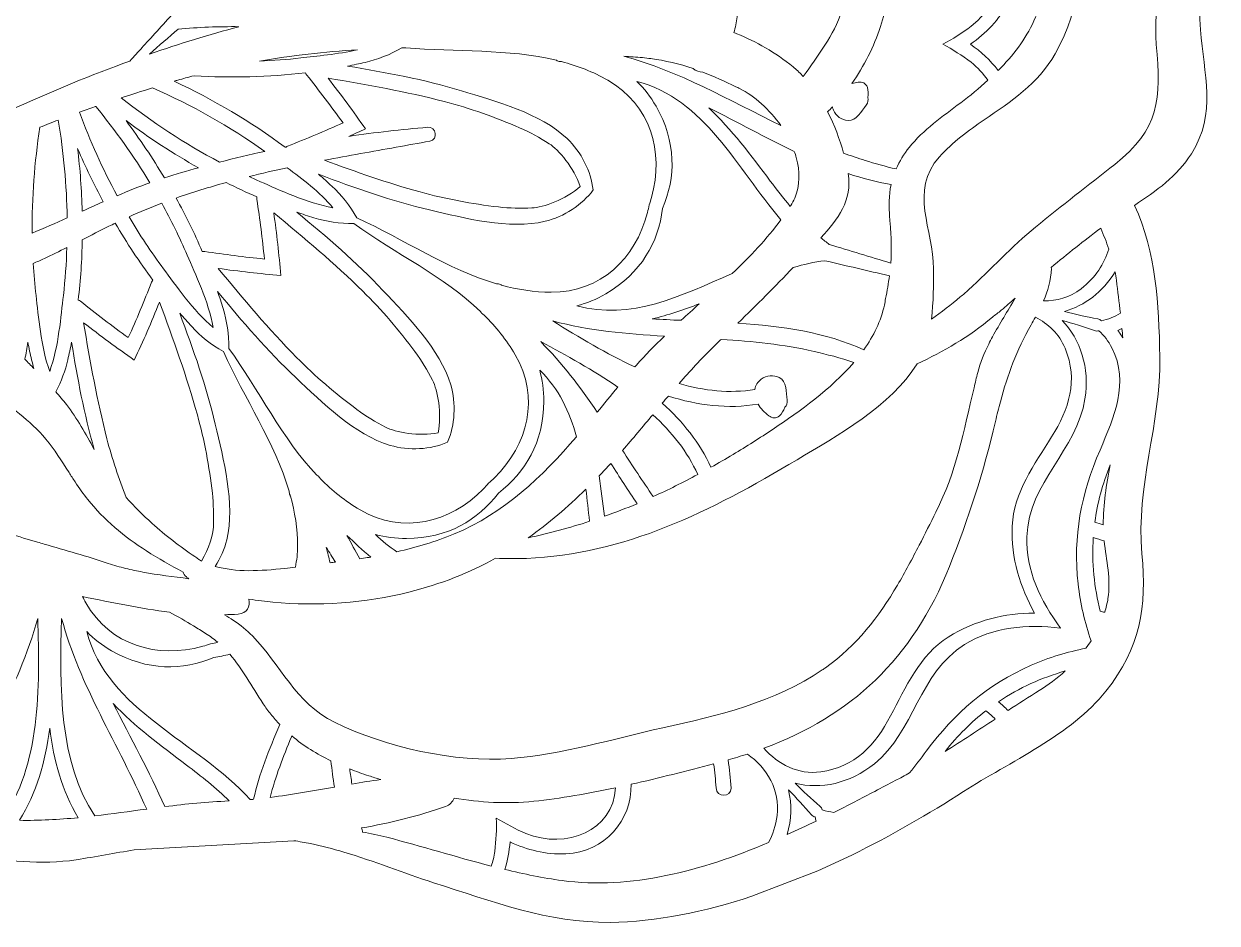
# Model space of a CAD drawing. Extents: x 28 to 2067, y -2033 to -35.
# Drawn here: x 583.6 to 775.4, y -1159.8 to -1015.2 of the extents above; entities that cross this region are included whole.
import ezdxf

# ---------------------------------------------------------------- set-up
doc = ezdxf.new("R2010")
doc.units = 0
doc.header["$MEASUREMENT"] = 0
doc.layers.add('Layer 1', color=7, linetype='Continuous', lineweight=0)

msp = doc.modelspace()

# ---------------------------------------------------------------- linework, layer by layer
at = {"layer": 'Layer 1'}
for points, knots in [([(773.27, -989.82), (772.02, -984.42), (770.37, -977.1), (766.96, -972.66), (763.22, -967.8), (755.69, -966.12), (749.95, -965.05), (742.86, -963.73), (736.22, -964.5), (729.4, -965.09), (727.24, -965.29), (725.06, -965.46), (722.83, -965.54), (722.08, -965.43), (721.33, -965.34), (720.55, -965.25), (720.24, -965.21), (719.93, -965.23), (719.66, -965.3), (718.44, -958.86), (716.22, -952.68), (712.07, -947.19), (703.03, -935.32), (686.31, -929.1), (672.07, -926.44), (659.45, -924.09), (648.18, -924.09), (636.47, -925.83), (632.89, -926.36), (629.28, -927.04), (625.57, -927.86), (623.77, -927.81), (621.92, -927.86), (620.13, -928.09), (622.03, -923.57), (616.25, -922.9), (611.88, -921.7), (601.77, -918.94), (589.94, -920.81), (580.11, -924.07), (569.45, -927.6), (564.88, -936.71), (560.36, -946.32), (560.12, -946.82), (559.9, -947.34), (559.67, -947.84), (559.55, -947.8), (559.42, -947.75), (559.28, -947.74), (551.82, -945.27), (542.28, -946.69), (534.96, -947.63), (529.61, -948.32), (524.29, -949.51), (518.94, -950.09), (513.4, -950.67), (507.65, -949.76), (502.19, -950.67), (496.46, -951.63), (493.81, -954.58), (493.91, -960.2), (493.94, -961.67), (494.06, -963.13), (494.23, -964.6), (494.78, -968.99), (495.8, -973.39), (496.16, -977.77), (496.69, -984.04), (496.62, -990.37), (496.18, -996.64), (495.55, -1005.19), (493.55, -1013.85), (494.96, -1022.44), (496.21, -1030.02), (500.48, -1038.03), (504.57, -1044.51), (504.89, -1045.02), (505.24, -1045.5), (505.58, -1045.97), (501.54, -1045.87), (497.39, -1046.4), (494.68, -1046.81), (485.92, -1048.17), (476.74, -1052.51), (470.59, -1059.03), (466.49, -1063.36), (464.29, -1069.82), (467.62, -1075.29), (471.64, -1081.83), (480.22, -1081.71), (485.64, -1086.29), (489.45, -1089.49), (490.88, -1094.81), (493.51, -1098.89), (495.53, -1102.03), (498.2, -1104.76), (501.03, -1107.2), (504.89, -1110.59), (510.09, -1112.08), (513.83, -1115.5), (517.9, -1119.24), (517.84, -1125.07), (520.67, -1129.59), (526.09, -1138.26), (538.08, -1134.71), (545.61, -1140.24), (549.47, -1143.06), (552.38, -1146.46), (557.03, -1148), (562.86, -1149.98), (568.9, -1149.3), (574.95, -1149.42), (580.71, -1149.53), (586.24, -1150.44), (591.99, -1149.57), (595.15, -1149.07), (598.22, -1148.49), (601.3, -1147.97), (601.3, -1147.97), (626.94, -1146.5), (626.94, -1146.5), (627.86, -1146.63), (628.75, -1146.79), (629.64, -1146.96), (631.44, -1147.33), (633.25, -1147.8), (635.03, -1148.34), (639.88, -1149.8), (644.65, -1151.72), (649.44, -1153.26), (658.76, -1156.23), (667.94, -1159.75), (677.81, -1159.63), (685.32, -1159.53), (693.04, -1157.93), (700.62, -1155.43), (700.62, -1155.43), (711.21, -1151.37), (711.21, -1151.37), (711.21, -1151.37), (716.68, -1148.81), (716.68, -1148.81), (723.06, -1145.68), (729.13, -1142.16), (734.62, -1138.62), (742.01, -1133.88), (752.04, -1129.43), (757.55, -1122.47), (763.06, -1115.48), (764.15, -1108.92), (763.34, -1100.37), (762.33, -1089.51), (766.4, -1079.57), (766.21, -1068.73), (766.07, -1060.07), (765.59, -1052.03), (762.15, -1044.37), (765.61, -1042.07), (769, -1039.69), (771.29, -1036.08), (775.43, -1029.56), (773.27, -1023.27), (772.75, -1016.14), (772.08, -1007.03), (775.42, -999.08), (773.27, -989.82)], [0, 0, 0, 0, 1, 1, 1, 2, 2, 2, 3, 3, 3, 4, 4, 4, 5, 5, 5, 6, 6, 6, 7, 7, 7, 8, 8, 8, 9, 9, 9, 10, 10, 10, 11, 11, 11, 12, 12, 12, 13, 13, 13, 14, 14, 14, 15, 15, 15, 16, 16, 16, 17, 17, 17, 18, 18, 18, 19, 19, 19, 20, 20, 20, 21, 21, 21, 22, 22, 22, 23, 23, 23, 24, 24, 24, 25, 25, 25, 26, 26, 26, 27, 27, 27, 28, 28, 28, 29, 29, 29, 30, 30, 30, 31, 31, 31, 32, 32, 32, 33, 33, 33, 34, 34, 34, 35, 35, 35, 36, 36, 36, 37, 37, 37, 38, 38, 38, 39, 39, 39, 40, 40, 40, 41, 41, 41, 42, 42, 42, 43, 43, 43, 44, 44, 44, 45, 45, 45, 46, 46, 46, 47, 47, 47, 48, 48, 48, 49, 49, 49, 50, 50, 50, 51, 51, 51, 52, 52, 52, 53, 53, 53, 54, 54, 54, 55, 55, 55, 55]), ([(566.52, -948.87), (569.33, -943.25), (571.84, -936.71), (577.16, -932.97), (582.03, -929.55), (588.83, -928.45), (594.53, -927.24), (600.73, -925.93), (607.33, -925.02), (613.66, -925.9), (616.34, -926.27), (617.3, -926.9), (617.2, -927.67), (617.15, -928.05), (616.86, -928.46), (616.41, -928.91), (614.25, -929.61), (612.35, -930.71), (611.01, -932.35), (610.91, -932.49), (610.87, -932.63), (610.88, -932.78), (610.34, -933.14), (609.79, -933.48), (609.22, -933.83), (600.78, -938.92), (590.72, -942.44), (583.57, -949.08), (583.42, -949.2), (583.3, -949.35), (583.17, -949.48), (577.56, -954.93), (574.26, -963.24), (573.59, -971.73), (573.17, -977.1), (573.78, -982.52), (575.56, -987.31), (575.86, -988.15), (576.21, -988.97), (576.58, -989.77), (574.61, -991.93), (573.14, -994.75), (571.96, -997.75), (571.67, -998.5), (571.39, -999.25), (571.13, -1000.01), (569.94, -1003.53), (569.06, -1007.15), (568.21, -1010.19), (566.95, -1014.68), (566.46, -1019.37), (565.3, -1023.88), (564.89, -1025.48), (564.4, -1027), (563.88, -1028.52), (563.88, -1028.51), (563.88, -1028.49), (563.87, -1028.49), (563.87, -1028.49), (563.87, -1028.56), (563.87, -1028.56), (563.15, -1030.7), (562.41, -1032.82), (561.8, -1035.02), (561.8, -1035.02), (562.87, -1035.44), (562.87, -1035.44), (562.87, -1035.44), (565.53, -1036.5), (565.53, -1036.5), (567.72, -1031.46), (570.27, -1021.07), (572.81, -1011.99), (573.76, -1008.58), (574.71, -1005.36), (575.64, -1002.68), (576.94, -998.94), (578.2, -996.23), (579.37, -995.56), (579.65, -995.4), (579.91, -995.35), (580.19, -995.44), (582.17, -996.08), (586.04, -1000.87), (587.81, -1002.31), (590.36, -1004.41), (592.68, -1006.16), (595.6, -1007.66), (600.94, -1010.41), (604.84, -1011.75), (610.3, -1010.55), (609.76, -1011.1), (609.25, -1011.69), (608.73, -1012.26), (606.9, -1014.24), (605.08, -1016.23), (603.27, -1018.22), (603.03, -1018.48), (602.8, -1018.73), (602.58, -1018.98), (601.93, -1019.71), (601.28, -1020.43), (600.61, -1021.17), (594.39, -1023.42), (588.26, -1025.94), (582.43, -1028.61), (580.66, -1029.42), (578.91, -1030.25), (577.19, -1031.08), (573.14, -1033.06), (569.09, -1035.2), (565.1, -1037.42), (565.24, -1037.14), (565.38, -1036.84), (565.53, -1036.5), (565.53, -1036.5), (562.87, -1035.45), (562.87, -1035.45), (562.87, -1035.45), (561.8, -1035.03), (561.8, -1035.03), (561.8, -1035.03), (561.8, -1035.02), (561.8, -1035.02), (560.21, -1031.65), (559.78, -1027.46), (558.83, -1024.07), (557.48, -1019.07), (555.95, -1014.23), (554.89, -1009.15), (552.63, -998.44), (552.4, -989.05), (554.93, -978.34), (557.44, -967.72), (561.69, -958.56), (566.52, -948.87)], [0, 0, 0, 0, 1, 1, 1, 2, 2, 2, 3, 3, 3, 4, 4, 4, 5, 5, 5, 6, 6, 6, 7, 7, 7, 8, 8, 8, 9, 9, 9, 10, 10, 10, 11, 11, 11, 12, 12, 12, 13, 13, 13, 14, 14, 14, 15, 15, 15, 16, 16, 16, 17, 17, 17, 18, 18, 18, 19, 19, 19, 20, 20, 20, 21, 21, 21, 22, 22, 22, 23, 23, 23, 24, 24, 24, 25, 25, 25, 26, 26, 26, 27, 27, 27, 28, 28, 28, 29, 29, 29, 30, 30, 30, 31, 31, 31, 32, 32, 32, 33, 33, 33, 34, 34, 34, 35, 35, 35, 36, 36, 36, 37, 37, 37, 38, 38, 38, 39, 39, 39, 40, 40, 40, 41, 41, 41, 42, 42, 42, 43, 43, 43, 44, 44, 44, 45, 45, 45, 45]), ([(636.72, -927.55), (641.74, -926.82), (647.04, -926.83), (650.57, -926.95), (656.83, -927.16), (662.97, -928.24), (669.09, -929.46), (682.93, -932.22), (701.6, -937.62), (708.94, -950.67), (715.8, -962.84), (714.78, -977.31), (715.23, -990.78), (715.45, -997.94), (717.41, -1006.23), (715.09, -1013.08), (713.74, -1017.13), (711.22, -1020.34), (708.88, -1023.66), (708.43, -1023.18), (707.95, -1022.7), (707.44, -1022.28), (707.38, -1022.22), (707.31, -1022.18), (707.24, -1022.13), (704.36, -1019.75), (701.32, -1018.05), (698.18, -1016.8), (698.04, -1016.74), (697.88, -1016.66), (697.72, -1016.6), (697.85, -1016.2), (697.94, -1015.79), (698.04, -1015.38), (700.03, -1006.83), (694.4, -996.62), (692.06, -988.81), (690.78, -984.51), (689.52, -980.09), (688.46, -975.74), (688.33, -975.2), (688.21, -974.65), (688.13, -974.09), (687.56, -970.28), (688.02, -966.43), (687.28, -962.63), (686.92, -960.8), (686.24, -959.15), (685.32, -957.73), (683.77, -955.36), (681.49, -953.64), (678.66, -952.67), (674.26, -946.76), (666.93, -941.68), (661.25, -939.08), (654.86, -936.11), (647.49, -933.36), (640.7, -931.36), (638.1, -930.59), (635.38, -929.94), (632.67, -929.54), (632.57, -929.13), (632.31, -928.74), (631.86, -928.58), (633.4, -928.13), (635.03, -927.8), (636.72, -927.55)], [0, 0, 0, 0, 1, 1, 1, 2, 2, 2, 3, 3, 3, 4, 4, 4, 5, 5, 5, 6, 6, 6, 7, 7, 7, 8, 8, 8, 9, 9, 9, 10, 10, 10, 11, 11, 11, 12, 12, 12, 13, 13, 13, 14, 14, 14, 15, 15, 15, 16, 16, 16, 17, 17, 17, 18, 18, 18, 19, 19, 19, 20, 20, 20, 21, 21, 21, 22, 22, 22, 22]), ([(767.73, -998.78), (767.51, -1005.56), (765.03, -1011.66), (765.65, -1018.53), (766.45, -1027.32), (766.15, -1032.13), (758.96, -1037.79), (754.71, -1041.15), (750.42, -1044.43), (746.22, -1047.86), (742.39, -1050.98), (739.09, -1054.69), (735.43, -1057.97), (734.99, -1058.37), (734.58, -1058.71), (734.13, -1059.1), (732.64, -1060.37), (731.08, -1061.5), (729.49, -1062.66), (729.84, -1059.94), (729.81, -1057.07), (729.81, -1054.57), (729.81, -1048.33), (725.87, -1042.04), (730.77, -1036.57), (732.88, -1034.22), (735.42, -1032.39), (737.98, -1030.62), (742.26, -1027.67), (746.63, -1024.88), (749.37, -1020.02), (753.79, -1012.1), (753.67, -1005.59), (752.18, -997.1), (751.69, -994.31), (750.96, -991.85), (750.02, -989.58), (748.32, -985.48), (745.97, -981.93), (743.19, -977.99), (742.67, -977.26), (742.14, -976.51), (741.6, -975.74), (741.57, -975.71), (741.56, -975.69), (741.53, -975.66), (738.18, -970.95), (734.25, -968.45), (729.57, -966.99), (743.1, -966.8), (759.78, -966.46), (764.75, -979.31), (766.92, -984.87), (767.93, -992.88), (767.73, -998.78)], [0, 0, 0, 0, 1, 1, 1, 2, 2, 2, 3, 3, 3, 4, 4, 4, 5, 5, 5, 6, 6, 6, 7, 7, 7, 8, 8, 8, 9, 9, 9, 10, 10, 10, 11, 11, 11, 12, 12, 12, 13, 13, 13, 14, 14, 14, 15, 15, 15, 16, 16, 16, 17, 17, 17, 18, 18, 18, 18]), ([(735.76, -1018.47), (735.76, -1018.47), (735.76, -1018.47), (735.76, -1018.47), (738.22, -1016.73), (740.37, -1014.6), (741.9, -1011.66), (745.46, -1004.85), (741.29, -996.88), (733.77, -995.75), (729.66, -995.12), (725.7, -995.34), (721.83, -996.12), (721.72, -994.9), (721.62, -993.66), (721.56, -992.41), (721.43, -989.58), (721.35, -986.7), (721.26, -983.8), (723.95, -982.99), (726.64, -982.17), (729.33, -981.36), (732.4, -981.43), (735.41, -981.95), (738.35, -982.84), (738.52, -983.07), (738.69, -983.3), (738.87, -983.53), (738.98, -983.65), (739.06, -983.78), (739.15, -983.91), (741.5, -987.03), (743.36, -990.15), (744.76, -993.48), (746.18, -996.9), (747.11, -1000.53), (747.6, -1004.58), (748.04, -1008.31), (747.38, -1011.67), (745.98, -1014.72), (744.64, -1017.67), (742.61, -1020.31), (740.23, -1022.69), (738.95, -1021.02), (737.43, -1019.65), (735.76, -1018.47)], [0, 0, 0, 0, 1, 1, 1, 2, 2, 2, 3, 3, 3, 4, 4, 4, 5, 5, 5, 6, 6, 6, 7, 7, 7, 8, 8, 8, 9, 9, 9, 10, 10, 10, 11, 11, 11, 12, 12, 12, 13, 13, 13, 14, 14, 14, 15, 15, 15, 15]), ([(721.3, -1015.63), (722.24, -1012.79), (722.59, -1009.99), (722.61, -1007.17), (722.64, -1004.41), (722.38, -1001.65), (722.1, -998.85), (726.21, -997.75), (730.72, -997), (734.64, -998.45), (742.74, -1001.45), (741.97, -1010.84), (735.86, -1015.57), (734.43, -1016.68), (732.91, -1017.62), (731.34, -1018.47), (732.91, -1019.33), (734.43, -1020.27), (735.86, -1021.37), (736.94, -1022.21), (737.84, -1023.19), (738.57, -1024.26), (737.17, -1025.54), (735.69, -1026.76), (734.2, -1027.88), (731.29, -1030.07), (728.18, -1032.24), (725.92, -1035.06), (725.07, -1036.11), (724.36, -1037.26), (723.8, -1038.52), (722.08, -1038.13), (720.4, -1037.63), (718.84, -1037.15), (717.66, -1036.8), (716.51, -1036.39), (715.36, -1035.97), (714.75, -1033.76), (713.9, -1031.49), (712.8, -1029.34), (713.06, -1029.09), (713.31, -1028.82), (713.56, -1028.56), (713.6, -1028.72), (713.65, -1028.89), (713.72, -1029.05), (714.14, -1030.02), (715.04, -1030.65), (716.08, -1030.74), (717.41, -1030.86), (718.3, -1029.15), (718.99, -1028.27), (719.31, -1027.87), (719.38, -1027.42), (719.25, -1027.03), (719.35, -1026.47), (719.34, -1025.91), (719.19, -1025.41), (718.97, -1024.74), (718.37, -1024.45), (717.7, -1024.57), (717.37, -1024.63), (717.03, -1024.7), (716.7, -1024.78), (718.68, -1021.99), (720.22, -1018.89), (721.3, -1015.63)], [0, 0, 0, 0, 1, 1, 1, 2, 2, 2, 3, 3, 3, 4, 4, 4, 5, 5, 5, 6, 6, 6, 7, 7, 7, 8, 8, 8, 9, 9, 9, 10, 10, 10, 11, 11, 11, 12, 12, 12, 13, 13, 13, 14, 14, 14, 15, 15, 15, 16, 16, 16, 17, 17, 17, 18, 18, 18, 19, 19, 19, 20, 20, 20, 21, 21, 21, 22, 22, 22, 22]), ([(561.06, -1038.55), (561.13, -1038.91), (561.33, -1039.2), (561.61, -1039.39), (561.24, -1039.6), (560.88, -1039.81), (560.51, -1040.04), (559.56, -1040.58), (558.62, -1041.13), (557.7, -1041.67), (557.66, -1041.68), (557.64, -1041.71), (557.61, -1041.72), (554.81, -1043.42), (549.91, -1045.71), (549.39, -1049.36), (548.71, -1054.28), (555.18, -1057.89), (558.39, -1060.52), (558.45, -1060.56), (558.5, -1060.6), (558.54, -1060.64), (561.5, -1063.12), (563.89, -1063.79), (567.47, -1065.06), (568.72, -1065.5), (569.77, -1066.07), (570.71, -1066.72), (573.68, -1068.74), (575.5, -1071.6), (578.37, -1074.22), (581.3, -1076.9), (584.55, -1078.8), (587.1, -1081.95), (588.48, -1083.65), (589.64, -1085.48), (590.82, -1087.32), (591.14, -1087.82), (591.47, -1088.32), (591.8, -1088.83), (592.44, -1089.8), (593.11, -1090.76), (593.84, -1091.66), (596.41, -1094.93), (599.71, -1097.62), (603.28, -1099.92), (605.18, -1101.16), (607.16, -1102.27), (609.15, -1103.31), (609.25, -1103.59), (609.39, -1103.85), (609.68, -1104.09), (609.79, -1104.21), (609.95, -1104.29), (610.08, -1104.39), (607.61, -1104.07), (605.14, -1103.77), (602.68, -1103.32), (601.75, -1103.15), (600.84, -1102.95), (599.92, -1102.72), (598.99, -1102.5), (598.06, -1102.25), (597.13, -1101.93), (593.7, -1100.77), (590.26, -1099.82), (586.84, -1098.83), (586.48, -1098.73), (586.12, -1098.62), (585.76, -1098.51), (582.76, -1097.64), (579.76, -1096.71), (576.77, -1095.58), (569.54, -1092.85), (561.65, -1091.43), (556.63, -1084.98), (552.66, -1079.86), (550.85, -1073.58), (546.32, -1068.8), (541.74, -1063.95), (536.54, -1060.37), (533.07, -1054.48), (528.86, -1047.28), (527.75, -1039.01), (526.54, -1030.88), (525.98, -1027.16), (525.24, -1023.44), (524.72, -1019.73), (524.09, -1015.32), (525.82, -1013.4), (529.06, -1012.95), (530.06, -1012.82), (531.19, -1012.8), (532.44, -1012.91), (534.43, -1013.1), (545.97, -1013.38), (550.69, -1014.6), (551.27, -1014.76), (551.74, -1014.93), (552.1, -1015.1), (553.25, -1019.99), (554.56, -1024.96), (556.26, -1029.58), (556.91, -1031.4), (557.62, -1033.39), (558.7, -1035.11), (559.34, -1036.14), (560.12, -1037.05), (561.09, -1037.78), (561.09, -1037.82), (561.08, -1037.87), (561.06, -1037.94), (561.01, -1038.16), (561.02, -1038.36), (561.06, -1038.55)], [0, 0, 0, 0, 1, 1, 1, 2, 2, 2, 3, 3, 3, 4, 4, 4, 5, 5, 5, 6, 6, 6, 7, 7, 7, 8, 8, 8, 9, 9, 9, 10, 10, 10, 11, 11, 11, 12, 12, 12, 13, 13, 13, 14, 14, 14, 15, 15, 15, 16, 16, 16, 17, 17, 17, 18, 18, 18, 19, 19, 19, 20, 20, 20, 21, 21, 21, 22, 22, 22, 23, 23, 23, 24, 24, 24, 25, 25, 25, 26, 26, 26, 27, 27, 27, 28, 28, 28, 29, 29, 29, 30, 30, 30, 31, 31, 31, 32, 32, 32, 33, 33, 33, 34, 34, 34, 35, 35, 35, 36, 36, 36, 37, 37, 37, 38, 38, 38, 38]), ([(618.14, -1015.65), (613.39, -1016.91), (608.57, -1018.4), (603.76, -1020.06), (605.28, -1018.7), (606.83, -1017.37), (608.37, -1016.03), (611.62, -1015.75), (614.88, -1015.62), (618.14, -1015.65)], [0, 0, 0, 0, 1, 1, 1, 2, 2, 2, 3, 3, 3, 3]), ([(637.22, -1019.36), (633.96, -1020.1), (630.56, -1020.37), (628.11, -1020.67), (625.89, -1020.93), (623.65, -1021.09), (621.42, -1021.19), (626.64, -1020.27), (631.91, -1019.69), (637.22, -1019.36)], [0, 0, 0, 0, 1, 1, 1, 2, 2, 2, 3, 3, 3, 3]), ([(684.48, -1043.11), (684.37, -1043.52), (684.24, -1043.91), (684.1, -1044.3), (684.03, -1044.71), (683.94, -1045.12), (683.84, -1045.53), (681.88, -1052.97), (676.32, -1058.35), (668.35, -1058.33), (665.56, -1058.33), (662.91, -1057.9), (660.36, -1057.2), (660.3, -1057.17), (660.25, -1057.15), (660.2, -1057.12), (659.98, -1057), (659.76, -1056.98), (659.56, -1056.99), (651.7, -1054.67), (644.68, -1049.82), (637.11, -1046.4), (636.03, -1044.45), (634.56, -1042.69), (633.09, -1041.31), (632.39, -1040.66), (631.68, -1040.01), (630.95, -1039.38), (636.8, -1041.58), (642.71, -1043.69), (648.78, -1045.1), (654.41, -1046.41), (661.57, -1048.32), (667.36, -1046.94), (670.42, -1046.21), (673.32, -1044.29), (675.1, -1041.89), (675.1, -1041.89), (675.09, -1041.89), (675.09, -1041.89), (674.74, -1038.92), (673.2, -1035.8), (670.92, -1033.65), (666.6, -1029.55), (659.44, -1027.63), (653.91, -1025.95), (647.94, -1024.14), (641.77, -1023), (635.61, -1021.99), (636.55, -1021.8), (637.5, -1021.6), (638.43, -1021.39), (640.36, -1020.94), (642.47, -1020.16), (644.35, -1019.04), (644.55, -1019.04), (644.75, -1019.03), (644.95, -1019.03), (653.06, -1019.78), (661.38, -1019.16), (669.19, -1021.04), (669.36, -1021.15), (669.56, -1021.24), (669.81, -1021.25), (669.87, -1021.25), (669.93, -1021.26), (669.99, -1021.26), (672.55, -1021.93), (675.06, -1022.88), (677.47, -1024.27), (684.38, -1028.25), (686.51, -1035.68), (684.48, -1043.11)], [0, 0, 0, 0, 1, 1, 1, 2, 2, 2, 3, 3, 3, 4, 4, 4, 5, 5, 5, 6, 6, 6, 7, 7, 7, 8, 8, 8, 9, 9, 9, 10, 10, 10, 11, 11, 11, 12, 12, 12, 13, 13, 13, 14, 14, 14, 15, 15, 15, 16, 16, 16, 17, 17, 17, 18, 18, 18, 19, 19, 19, 20, 20, 20, 21, 21, 21, 22, 22, 22, 23, 23, 23, 24, 24, 24, 24]), ([(680.01, -1020.4), (681.02, -1020.48), (682.03, -1020.55), (683.03, -1020.63), (683.48, -1020.67), (683.93, -1020.72), (684.37, -1020.79), (686.69, -1021.08), (688.95, -1021.63), (691.16, -1022.38), (691.62, -1022.74), (692.17, -1022.95), (692.72, -1022.94), (694.52, -1023.64), (696.28, -1024.45), (698.04, -1025.3), (698.25, -1025.41), (698.45, -1025.5), (698.65, -1025.6), (701.05, -1026.78), (703.46, -1028.97), (705.28, -1031.55), (696.95, -1027.45), (688.9, -1022.79), (680.01, -1020.4)], [0, 0, 0, 0, 1, 1, 1, 2, 2, 2, 3, 3, 3, 4, 4, 4, 5, 5, 5, 6, 6, 6, 7, 7, 7, 8, 8, 8, 8]), ([(628.82, -1023.06), (628.87, -1023.18), (628.93, -1023.3), (629.03, -1023.42), (631.05, -1025.94), (632.99, -1028.5), (634.87, -1031.11), (631.94, -1032.43), (628.97, -1033.68), (625.96, -1034.85), (625.87, -1034.88), (625.8, -1034.94), (625.73, -1035), (625.68, -1035.01), (625.62, -1035.02), (625.57, -1035.03), (620.02, -1030.88), (614, -1027.36), (607.71, -1024.42), (607.92, -1024.36), (608.12, -1024.29), (608.32, -1024.23), (608.73, -1024.11), (609.15, -1024.02), (609.57, -1023.9), (610.02, -1023.77), (610.47, -1023.66), (610.92, -1023.54), (616.9, -1023.9), (622.9, -1023.77), (628.82, -1023.06)], [0, 0, 0, 0, 1, 1, 1, 2, 2, 2, 3, 3, 3, 4, 4, 4, 5, 5, 5, 6, 6, 6, 7, 7, 7, 8, 8, 8, 9, 9, 9, 10, 10, 10, 10]), ([(643.43, -1035.03), (645.22, -1034.71), (647.01, -1034.39), (648.81, -1034.06), (650.23, -1033.79), (649.91, -1031.72), (648.47, -1031.83), (644.29, -1032.18), (640.06, -1032.66), (635.81, -1033.28), (636.7, -1032.88), (637.6, -1032.49), (638.48, -1032.08), (636.55, -1029.31), (634.54, -1026.59), (632.46, -1023.92), (638.74, -1024.96), (644.99, -1026.1), (651.16, -1027.69), (655.31, -1028.76), (659.34, -1030.21), (663.27, -1031.9), (664.94, -1032.62), (666.49, -1033.51), (668.03, -1034.46), (669.52, -1035.39), (672.02, -1038.38), (673.02, -1041.33), (670.68, -1043.39), (667.02, -1044.73), (665.26, -1044.78), (663.45, -1044.84), (661.67, -1044.84), (659.86, -1044.63), (655.61, -1044.12), (651.39, -1043.36), (647.26, -1042.22), (642.05, -1040.77), (636.96, -1039), (631.89, -1037.13), (635.73, -1036.39), (639.59, -1035.72), (643.43, -1035.03)], [0, 0, 0, 0, 1, 1, 1, 2, 2, 2, 3, 3, 3, 4, 4, 4, 5, 5, 5, 6, 6, 6, 7, 7, 7, 8, 8, 8, 9, 9, 9, 10, 10, 10, 11, 11, 11, 12, 12, 12, 13, 13, 13, 14, 14, 14, 14]), ([(672.46, -1060.52), (674.04, -1060.11), (675.6, -1059.49), (677.12, -1058.6), (682.87, -1055.23), (685.57, -1050.3), (686.26, -1044.88), (688.38, -1039.84), (688.5, -1034.22), (685.21, -1028.43), (684.33, -1026.9), (683.29, -1025.58), (682.13, -1024.44), (692.98, -1027.23), (698.15, -1038.29), (705.29, -1046.7), (703.02, -1049.76), (700.32, -1052.6), (697.44, -1055.34), (689.22, -1058.93), (681.09, -1062.92), (672.46, -1060.52)], [0, 0, 0, 0, 1, 1, 1, 2, 2, 2, 3, 3, 3, 4, 4, 4, 5, 5, 5, 6, 6, 6, 7, 7, 7, 7]), ([(604.22, -1025.5), (610.57, -1028.27), (616.65, -1031.66), (622.29, -1035.7), (619.85, -1036.23), (617.42, -1036.8), (615.02, -1037.42), (609.44, -1034.48), (604.16, -1031), (599.21, -1027.1), (600.87, -1026.55), (602.54, -1026.01), (604.22, -1025.5)], [0, 0, 0, 0, 1, 1, 1, 2, 2, 2, 3, 3, 3, 4, 4, 4, 4]), ([(603.82, -1040.74), (602.08, -1041.36), (600.32, -1042.07), (598.55, -1042.83), (596.21, -1038.5), (594.2, -1034), (592.49, -1029.39), (593.3, -1029.1), (594.11, -1028.81), (594.93, -1028.52), (594.99, -1028.5), (595.04, -1028.49), (595.1, -1028.47), (598.28, -1032.35), (601.22, -1036.44), (603.82, -1040.74)], [0, 0, 0, 0, 1, 1, 1, 2, 2, 2, 3, 3, 3, 4, 4, 4, 5, 5, 5, 5]), ([(707.51, -1043.21), (707.34, -1043.62), (707.12, -1044.01), (706.89, -1044.39), (706.86, -1044.44), (706.82, -1044.49), (706.79, -1044.54), (705.67, -1043.21), (704.61, -1041.84), (703.58, -1040.47), (700.5, -1036.39), (697.36, -1032.14), (693.68, -1028.68), (698.29, -1030.99), (702.84, -1033.5), (707.44, -1035.69), (707.56, -1036.03), (707.67, -1036.36), (707.76, -1036.69), (708.37, -1038.91), (708.39, -1041.17), (707.51, -1043.21)], [0, 0, 0, 0, 1, 1, 1, 2, 2, 2, 3, 3, 3, 4, 4, 4, 5, 5, 5, 6, 6, 6, 7, 7, 7, 7]), ([(590.52, -1046.39), (588.66, -1047.23), (586.78, -1048.05), (584.89, -1048.83), (584.83, -1043.14), (585.26, -1037.45), (586.13, -1031.82), (587.11, -1031.43), (588.09, -1031.04), (589.08, -1030.66), (589.94, -1035.86), (590.45, -1041.12), (590.52, -1046.39)], [0, 0, 0, 0, 1, 1, 1, 2, 2, 2, 3, 3, 3, 4, 4, 4, 4]), ([(606.18, -1039.93), (606.17, -1039.93), (606.16, -1039.94), (606.15, -1039.94), (604.25, -1036.78), (602.2, -1033.71), (599.98, -1030.75), (599.98, -1030.75), (599.98, -1030.75), (599.98, -1030.75), (603.69, -1033.52), (607.58, -1036.06), (611.61, -1038.33), (609.78, -1038.84), (607.97, -1039.37), (606.18, -1039.93)], [0, 0, 0, 0, 1, 1, 1, 2, 2, 2, 3, 3, 3, 4, 4, 4, 5, 5, 5, 5]), ([(592.2, -1035.25), (593.45, -1038.15), (594.82, -1041.01), (596.32, -1043.8), (595.19, -1044.3), (594.06, -1044.8), (592.93, -1045.32), (592.84, -1041.95), (592.6, -1038.59), (592.2, -1035.25)], [0, 0, 0, 0, 1, 1, 1, 2, 2, 2, 3, 3, 3, 3]), ([(625.91, -1038.33), (628.3, -1040.1), (631.15, -1042.28), (633.26, -1044.77), (633.26, -1044.77), (633.26, -1044.77), (633.26, -1044.77), (629.03, -1044), (624.6, -1041.86), (621.6, -1040.58), (620.98, -1040.31), (620.38, -1040.02), (619.77, -1039.74), (621.8, -1039.23), (623.85, -1038.77), (625.91, -1038.33)], [0, 0, 0, 0, 1, 1, 1, 2, 2, 2, 3, 3, 3, 4, 4, 4, 5, 5, 5, 5]), ([(716.11, -1039.27), (718.38, -1040.03), (720.67, -1040.64), (723, -1041.04), (722.63, -1042.79), (722.62, -1044.57), (722.77, -1046.33), (722.8, -1046.61), (722.81, -1046.9), (722.84, -1047.2), (723.09, -1049.46), (723.09, -1051.57), (722.94, -1053.65), (719.64, -1052.65), (716.34, -1051.65), (713.04, -1050.65), (712.59, -1050.31), (712.15, -1049.95), (711.72, -1049.58), (714.44, -1046.61), (716.8, -1043.54), (716.11, -1039.27)], [0, 0, 0, 0, 1, 1, 1, 2, 2, 2, 3, 3, 3, 4, 4, 4, 5, 5, 5, 6, 6, 6, 7, 7, 7, 7]), ([(621.03, -1043.01), (621.01, -1043.14), (620.99, -1043.27), (621.02, -1043.42), (621.51, -1046.61), (621.91, -1049.8), (622.23, -1053), (619.03, -1052.68), (615.84, -1052.27), (612.65, -1051.78), (612.5, -1051.76), (612.37, -1051.78), (612.24, -1051.8), (610.99, -1048.86), (609.57, -1045.99), (608.03, -1043.19), (610.68, -1042.27), (613.36, -1041.45), (616.07, -1040.7), (617.71, -1041.52), (619.36, -1042.29), (621.03, -1043.01)], [0, 0, 0, 0, 1, 1, 1, 2, 2, 2, 3, 3, 3, 4, 4, 4, 5, 5, 5, 6, 6, 6, 7, 7, 7, 7]), ([(609.81, -1052.37), (611.09, -1055.37), (613.24, -1059.79), (614.01, -1064.02), (610.73, -1061.25), (607.97, -1057.18), (606.01, -1054.56), (604, -1051.88), (602.16, -1049.08), (600.46, -1046.21), (602.19, -1045.43), (603.95, -1044.7), (605.72, -1044.03), (607.22, -1046.74), (608.59, -1049.52), (609.81, -1052.37)], [0, 0, 0, 0, 1, 1, 1, 2, 2, 2, 3, 3, 3, 4, 4, 4, 5, 5, 5, 5]), ([(627.29, -1072.07), (631.51, -1076.02), (636.75, -1081.25), (642.45, -1082.95), (645.47, -1083.85), (648.94, -1083.64), (651.68, -1082.45), (651.68, -1082.45), (651.68, -1082.45), (651.68, -1082.45), (652.87, -1079.7), (653.08, -1076.23), (652.19, -1073.22), (650.49, -1067.51), (645.25, -1062.27), (641.3, -1058.05), (637.04, -1053.5), (632.26, -1049.43), (627.43, -1045.47), (628.34, -1045.78), (629.26, -1046.08), (630.18, -1046.36), (632.1, -1046.94), (634.37, -1047.34), (636.6, -1047.29), (643.34, -1052.14), (651.05, -1055.79), (656.99, -1061.44), (657.08, -1061.62), (657.21, -1061.79), (657.42, -1061.93), (657.47, -1061.96), (657.52, -1061.99), (657.57, -1062.03), (659.45, -1063.89), (661.15, -1065.97), (662.55, -1068.38), (666.55, -1075.28), (664.67, -1082.78), (659.2, -1088.2), (658.9, -1088.49), (658.59, -1088.77), (658.27, -1089.04), (658, -1089.36), (657.73, -1089.67), (657.43, -1089.97), (652.01, -1095.43), (644.51, -1097.31), (637.61, -1093.31), (635.2, -1091.91), (633.13, -1090.22), (631.26, -1088.34), (631.23, -1088.29), (631.19, -1088.24), (631.16, -1088.19), (631.03, -1087.98), (630.86, -1087.85), (630.67, -1087.76), (625.03, -1081.81), (621.37, -1074.1), (616.52, -1067.36), (616.57, -1065.13), (616.18, -1062.87), (615.59, -1060.95), (615.31, -1060.03), (615.01, -1059.11), (614.7, -1058.2), (618.67, -1063.03), (622.73, -1067.81), (627.29, -1072.07)], [0, 0, 0, 0, 1, 1, 1, 2, 2, 2, 3, 3, 3, 4, 4, 4, 5, 5, 5, 6, 6, 6, 7, 7, 7, 8, 8, 8, 9, 9, 9, 10, 10, 10, 11, 11, 11, 12, 12, 12, 13, 13, 13, 14, 14, 14, 15, 15, 15, 16, 16, 16, 17, 17, 17, 18, 18, 18, 19, 19, 19, 20, 20, 20, 21, 21, 21, 22, 22, 22, 23, 23, 23, 23]), ([(623.74, -1045.57), (628.66, -1049.61), (633.5, -1053.72), (638.05, -1058.18), (641.11, -1061.18), (643.87, -1064.45), (646.43, -1067.88), (647.52, -1069.34), (648.42, -1070.88), (649.27, -1072.48), (650.1, -1074.04), (650.77, -1077.87), (650.16, -1080.93), (647.11, -1081.54), (643.27, -1080.87), (641.72, -1080.04), (640.12, -1079.18), (638.57, -1078.29), (637.12, -1077.2), (633.69, -1074.64), (630.41, -1071.87), (627.41, -1068.81), (622.95, -1064.27), (618.84, -1059.42), (614.81, -1054.51), (618.16, -1054.98), (621.51, -1055.35), (624.87, -1055.64), (624.59, -1052.28), (624.21, -1048.92), (623.74, -1045.57)], [0, 0, 0, 0, 1, 1, 1, 2, 2, 2, 3, 3, 3, 4, 4, 4, 5, 5, 5, 6, 6, 6, 7, 7, 7, 8, 8, 8, 9, 9, 9, 10, 10, 10, 10]), ([(597.24, -1047.73), (597.58, -1047.56), (597.92, -1047.41), (598.25, -1047.25), (600.1, -1050.4), (602.11, -1053.46), (604.3, -1056.39), (604.22, -1056.49), (604.14, -1056.59), (604.08, -1056.73), (602.91, -1059.74), (601.67, -1062.71), (600.34, -1065.64), (597.73, -1063.76), (595.17, -1061.81), (592.65, -1059.79), (592.54, -1059.7), (592.41, -1059.64), (592.29, -1059.59), (592.68, -1056.38), (592.89, -1053.14), (592.95, -1049.9), (594.37, -1049.18), (595.8, -1048.45), (597.24, -1047.73)], [0, 0, 0, 0, 1, 1, 1, 2, 2, 2, 3, 3, 3, 4, 4, 4, 5, 5, 5, 6, 6, 6, 7, 7, 7, 8, 8, 8, 8]), ([(748.74, -1054.34), (751.36, -1052.19), (753.99, -1050.08), (756.73, -1048.05), (757.19, -1049.17), (757.63, -1050.27), (758.02, -1051.39), (757.27, -1053.81), (755.89, -1055.97), (753.55, -1057.78), (751.73, -1059.18), (749.63, -1059.76), (747.52, -1059.73), (748.22, -1058.12), (748.71, -1056.45), (748.77, -1054.52), (748.78, -1054.45), (748.76, -1054.41), (748.74, -1054.34)], [0, 0, 0, 0, 1, 1, 1, 2, 2, 2, 3, 3, 3, 4, 4, 4, 5, 5, 5, 6, 6, 6, 6]), ([(585.06, -1053.71), (585.65, -1053.45), (586.25, -1053.19), (586.85, -1052.91), (588.05, -1052.34), (589.27, -1051.76), (590.47, -1051.15), (590.38, -1053.73), (590.21, -1056.31), (589.9, -1058.88), (589.51, -1062.12), (589.16, -1067.02), (587.71, -1071.07), (586.25, -1067.02), (585.9, -1062.12), (585.51, -1058.88), (585.3, -1057.16), (585.16, -1055.44), (585.06, -1053.71)], [0, 0, 0, 0, 1, 1, 1, 2, 2, 2, 3, 3, 3, 4, 4, 4, 5, 5, 5, 6, 6, 6, 6]), ([(712.34, -1053.27), (715.8, -1054.08), (719.27, -1054.89), (722.73, -1055.7), (722.57, -1056.9), (722.36, -1058.11), (722.12, -1059.37), (722.06, -1059.71), (721.99, -1060.04), (721.92, -1060.39), (721.38, -1062.97), (720.19, -1065.36), (718.61, -1067.58), (712.39, -1064.76), (705.48, -1063.79), (698.38, -1063.31), (701.39, -1060.37), (704.37, -1057.39), (707.26, -1054.35), (708.94, -1053.87), (710.63, -1053.49), (712.34, -1053.27)], [0, 0, 0, 0, 1, 1, 1, 2, 2, 2, 3, 3, 3, 4, 4, 4, 5, 5, 5, 6, 6, 6, 7, 7, 7, 7]), ([(756.82, -1062.94), (756.67, -1062.79), (756.49, -1062.66), (756.22, -1062.61), (754.41, -1062.29), (752.64, -1061.89), (750.89, -1061.42), (754.14, -1060.49), (757.03, -1058.3), (759.02, -1055.05), (759.1, -1055.49), (759.18, -1055.95), (759.24, -1056.42), (759.45, -1058.18), (759.68, -1059.94), (759.87, -1061.71), (758.9, -1062.32), (757.87, -1062.71), (756.82, -1062.94)], [0, 0, 0, 0, 1, 1, 1, 2, 2, 2, 3, 3, 3, 4, 4, 4, 5, 5, 5, 6, 6, 6, 6]), ([(596.92, -1081.92), (595.33, -1075.75), (594.2, -1069.51), (593.16, -1063.23), (595.83, -1065.31), (598.54, -1067.32), (601.31, -1069.24), (602.74, -1066.19), (604.09, -1063.1), (605.36, -1059.96), (607.6, -1065.92), (609.74, -1071.89), (611.45, -1078.03), (612.6, -1082.16), (613.36, -1086.38), (613.86, -1090.63), (614.07, -1092.43), (614.08, -1094.22), (614.02, -1096.03), (613.98, -1097.29), (613.27, -1099.52), (612.12, -1101.55), (612.01, -1101.48), (611.88, -1101.43), (611.77, -1101.36), (611.73, -1101.32), (611.69, -1101.29), (611.64, -1101.25), (611.44, -1101.12), (611.24, -1100.97), (611.04, -1100.84), (608.66, -1099.19), (606.32, -1097.42), (604.17, -1095.5), (602.7, -1094.18), (601.31, -1092.8), (600.02, -1091.34), (598.81, -1088.27), (597.75, -1085.13), (596.92, -1081.92)], [0, 0, 0, 0, 1, 1, 1, 2, 2, 2, 3, 3, 3, 4, 4, 4, 5, 5, 5, 6, 6, 6, 7, 7, 7, 8, 8, 8, 9, 9, 9, 10, 10, 10, 11, 11, 11, 12, 12, 12, 13, 13, 13, 13]), ([(739.31, -1065.49), (739.11, -1065.89), (738.9, -1066.27), (738.7, -1066.67), (737.97, -1068.13), (737.35, -1069.65), (736.93, -1071.25), (736.72, -1072.08), (736.54, -1072.89), (736.34, -1073.7), (734.7, -1080.58), (733.49, -1087.22), (730.21, -1093.68), (729.32, -1095.45), (728.43, -1097.23), (727.53, -1098.99), (726.41, -1101.17), (725.27, -1103.32), (724.04, -1105.41), (721.03, -1110.5), (717.47, -1115.15), (712.45, -1118.69), (712.28, -1118.81), (712.11, -1118.94), (711.93, -1119.06), (704.33, -1124.21), (695.12, -1126.45), (686.28, -1128.36), (678.23, -1130.12), (670.18, -1132.67), (661.92, -1133.29), (652.9, -1134), (641.65, -1131.45), (633.5, -1127.46), (627.22, -1124.39), (624.83, -1118.17), (620.3, -1113.59), (619.38, -1112.67), (618.4, -1111.82), (617.26, -1111.08), (616.79, -1110.78), (616.29, -1110.48), (615.8, -1110.18), (616.53, -1110.15), (617.26, -1110.16), (618, -1110.08), (619.52, -1109.98), (619.99, -1108.8), (619.74, -1107.68), (621.1, -1107.88), (622.44, -1108.01), (623.61, -1108.14), (630.63, -1108.9), (638.62, -1108.26), (645.46, -1106.55), (650.61, -1105.26), (655.21, -1103.42), (659.41, -1101.1), (661.07, -1101.17), (662.74, -1101.18), (664.36, -1101.12), (680.13, -1100.51), (694.01, -1093.56), (707.88, -1085.26), (714.17, -1081.48), (723.11, -1076.58), (727.18, -1069.86), (731.47, -1067.83), (735.51, -1065.56), (739.29, -1062.35), (739.76, -1061.94), (740.24, -1061.64), (740.72, -1061.24), (741.46, -1060.6), (742.21, -1059.92), (742.95, -1059.29), (741.77, -1061.36), (740.45, -1063.39), (739.31, -1065.49)], [0, 0, 0, 0, 1, 1, 1, 2, 2, 2, 3, 3, 3, 4, 4, 4, 5, 5, 5, 6, 6, 6, 7, 7, 7, 8, 8, 8, 9, 9, 9, 10, 10, 10, 11, 11, 11, 12, 12, 12, 13, 13, 13, 14, 14, 14, 15, 15, 15, 16, 16, 16, 17, 17, 17, 18, 18, 18, 19, 19, 19, 20, 20, 20, 21, 21, 21, 22, 22, 22, 23, 23, 23, 24, 24, 24, 25, 25, 25, 26, 26, 26, 26]), ([(684.59, -1062.62), (687.13, -1062.02), (689.66, -1061.17), (692.15, -1060.2), (691.18, -1061.09), (690.2, -1061.97), (689.24, -1062.85), (687.69, -1062.79), (686.14, -1062.71), (684.59, -1062.62)], [0, 0, 0, 0, 1, 1, 1, 2, 2, 2, 3, 3, 3, 3]), ([(614.33, -1079.55), (612.92, -1073.47), (610.81, -1067.56), (608.61, -1061.72), (609.25, -1062.44), (609.89, -1063.16), (610.55, -1063.86), (611.92, -1065.33), (613.68, -1066.8), (615.64, -1067.88), (619.05, -1075.44), (623.9, -1082.47), (626.22, -1090.33), (626.21, -1090.53), (626.24, -1090.74), (626.36, -1090.96), (626.38, -1091.02), (626.41, -1091.07), (626.43, -1091.12), (627.13, -1093.68), (627.56, -1096.32), (627.57, -1099.11), (627.57, -1100.31), (627.44, -1101.44), (627.21, -1102.52), (626.66, -1102.59), (626.09, -1102.66), (625.52, -1102.72), (623.62, -1102.94), (621.61, -1103.1), (619.67, -1103.1), (617.78, -1103.08), (615.95, -1102.87), (614.32, -1102.4), (615.17, -1101.09), (615.82, -1099.63), (616.17, -1098.13), (617.55, -1092.33), (615.64, -1085.18), (614.33, -1079.55)], [0, 0, 0, 0, 1, 1, 1, 2, 2, 2, 3, 3, 3, 4, 4, 4, 5, 5, 5, 6, 6, 6, 7, 7, 7, 8, 8, 8, 9, 9, 9, 10, 10, 10, 11, 11, 11, 12, 12, 12, 13, 13, 13, 13]), ([(668.59, -1062.95), (674.44, -1064.52), (680.47, -1065.04), (686.54, -1065.4), (684.96, -1066.92), (683.44, -1068.47), (682.04, -1070.07), (681.96, -1070.16), (681.88, -1070.26), (681.8, -1070.35), (677.25, -1068.25), (672.81, -1065.57), (668.59, -1062.95)], [0, 0, 0, 0, 1, 1, 1, 2, 2, 2, 3, 3, 3, 4, 4, 4, 4]), ([(750.98, -1067.35), (753.12, -1072.53), (751.62, -1077.1), (748.82, -1081.59), (746.09, -1085.95), (742.68, -1090.58), (742.48, -1095.94), (742.29, -1101.15), (743.74, -1105.73), (746.07, -1109.9), (741.28, -1109.97), (736.6, -1111), (732.18, -1113.77), (727.64, -1116.62), (725.33, -1121.9), (722.92, -1126.44), (720.44, -1131.11), (717.23, -1134.69), (711.68, -1135.43), (708.03, -1135.92), (704.81, -1134.23), (702.56, -1131.64), (716.52, -1126.41), (726.43, -1117.39), (732.38, -1102.42), (735.47, -1094.63), (737.89, -1087.29), (739.78, -1079.12), (740.03, -1078.03), (740.3, -1076.98), (740.57, -1075.96), (741.73, -1071.6), (743.15, -1067.76), (745.53, -1063.56), (745.76, -1063.16), (745.98, -1062.77), (746.2, -1062.37), (748.28, -1063.39), (750.03, -1065.03), (750.98, -1067.35)], [0, 0, 0, 0, 1, 1, 1, 2, 2, 2, 3, 3, 3, 4, 4, 4, 5, 5, 5, 6, 6, 6, 7, 7, 7, 8, 8, 8, 9, 9, 9, 10, 10, 10, 11, 11, 11, 12, 12, 12, 13, 13, 13, 13]), ([(754.33, -1115.56), (751.34, -1116.17), (748.39, -1117.05), (745.52, -1118.31), (738.4, -1121.43), (733.27, -1125.94), (728.64, -1132.12), (727.76, -1133.29), (726.89, -1134.46), (725.98, -1135.58), (725.22, -1136.01), (724.45, -1136.43), (723.68, -1136.84), (722.6, -1137.4), (721.51, -1137.98), (720.4, -1138.57), (718.26, -1139.69), (716.06, -1140.83), (713.82, -1141.95), (713.17, -1141.87), (712.54, -1141.74), (711.93, -1141.54), (711.88, -1141.33), (711.79, -1141.13), (711.57, -1140.95), (710.18, -1139.77), (708.85, -1138.54), (707.57, -1137.26), (711.7, -1138.29), (716.34, -1137.33), (720.32, -1134.13), (726.8, -1128.91), (727.38, -1119.64), (734.82, -1114.97), (739.41, -1112.09), (744.85, -1111.72), (750.26, -1112.32), (750.26, -1112.32), (750.26, -1112.32), (750.26, -1112.32), (747.03, -1107.94), (744.63, -1103.05), (744.83, -1097.63), (745.15, -1088.85), (752.9, -1083.71), (754.18, -1075.49), (754.96, -1070.43), (753.46, -1065.93), (750.5, -1062.87), (752.25, -1063.34), (753.99, -1063.88), (755.71, -1064.51), (755.97, -1064.6), (756.19, -1064.58), (756.39, -1064.52), (757.24, -1065.28), (757.97, -1066.18), (758.51, -1067.28), (761.33, -1072.94), (758.88, -1078.36), (756.6, -1083.7), (753.56, -1090.8), (752.22, -1097.5), (753.07, -1105.23), (753.42, -1108.4), (754.16, -1111.44), (755.16, -1114.39), (754.9, -1114.79), (754.62, -1115.18), (754.33, -1115.56)], [0, 0, 0, 0, 1, 1, 1, 2, 2, 2, 3, 3, 3, 4, 4, 4, 5, 5, 5, 6, 6, 6, 7, 7, 7, 8, 8, 8, 9, 9, 9, 10, 10, 10, 11, 11, 11, 12, 12, 12, 13, 13, 13, 14, 14, 14, 15, 15, 15, 16, 16, 16, 17, 17, 17, 18, 18, 18, 19, 19, 19, 20, 20, 20, 21, 21, 21, 22, 22, 22, 23, 23, 23, 23]), ([(760.13, -1064.19), (760.17, -1064.68), (760.21, -1065.16), (760.25, -1065.65), (760.05, -1065.33), (759.85, -1065.01), (759.62, -1064.69), (759.57, -1064.62), (759.52, -1064.56), (759.46, -1064.5), (759.46, -1064.5), (759.46, -1064.5), (759.46, -1064.5), (759.54, -1064.46), (759.62, -1064.44), (759.7, -1064.4), (759.85, -1064.34), (759.98, -1064.26), (760.13, -1064.19)], [0, 0, 0, 0, 1, 1, 1, 2, 2, 2, 3, 3, 3, 4, 4, 4, 5, 5, 5, 6, 6, 6, 6]), ([(584.19, -1066.38), (584.37, -1067.32), (584.57, -1068.26), (584.79, -1069.2), (584.9, -1069.66), (585.03, -1070.13), (585.17, -1070.61), (584.69, -1070.11), (584.21, -1069.61), (583.73, -1069.11), (583.88, -1068.2), (584.04, -1067.29), (584.19, -1066.38)], [0, 0, 0, 0, 1, 1, 1, 2, 2, 2, 3, 3, 3, 4, 4, 4, 4]), ([(590.62, -1069.2), (590.84, -1068.26), (591.04, -1067.32), (591.22, -1066.38), (592.18, -1072.17), (593.24, -1077.97), (594.87, -1083.6), (593.5, -1081.13), (592.13, -1078.64), (590.41, -1076.4), (589.86, -1075.69), (589.28, -1075.01), (588.69, -1074.34), (589.58, -1072.67), (590.23, -1070.87), (590.62, -1069.2)], [0, 0, 0, 0, 1, 1, 1, 2, 2, 2, 3, 3, 3, 4, 4, 4, 5, 5, 5, 5]), ([(675.75, -1077.61), (673, -1073.59), (670.09, -1069.71), (666.66, -1066.28), (670.81, -1068.5), (675.12, -1070.88), (679.06, -1073.59), (677.95, -1074.93), (676.85, -1076.27), (675.75, -1077.61)], [0, 0, 0, 0, 1, 1, 1, 2, 2, 2, 3, 3, 3, 3]), ([(686.21, -1076.18), (686.54, -1075.79), (686.86, -1075.41), (687.19, -1075.02), (691.92, -1076.52), (696.75, -1077.16), (701.61, -1076.32), (702.05, -1077.05), (702.68, -1077.65), (703.33, -1078.19), (703.85, -1078.63), (704.52, -1078.68), (705.04, -1078.2), (705.42, -1077.85), (705.71, -1077.37), (705.9, -1076.83), (706.22, -1076.56), (706.38, -1076.14), (706.3, -1075.63), (706.14, -1074.52), (706.23, -1072.6), (705.01, -1072.04), (704.07, -1071.6), (702.97, -1071.69), (702.13, -1072.32), (701.55, -1072.75), (701.21, -1073.33), (701.09, -1073.96), (697.03, -1074.64), (692.94, -1074.18), (688.9, -1073.03), (690.64, -1071.03), (692.45, -1069.06), (694.4, -1067.16), (694.83, -1066.74), (695.26, -1066.32), (695.7, -1065.91), (700.71, -1066.23), (705.7, -1066.72), (710.61, -1067.86), (712.65, -1068.34), (714.86, -1068.87), (717.01, -1069.62), (713.33, -1073.9), (708.33, -1077.47), (704.04, -1080.33), (701.89, -1081.78), (699.74, -1083.12), (697.59, -1084.41), (696.41, -1085.13), (695.22, -1085.81), (694.03, -1086.48), (692.24, -1082.53), (689.5, -1079.15), (686.21, -1076.18)], [0, 0, 0, 0, 1, 1, 1, 2, 2, 2, 3, 3, 3, 4, 4, 4, 5, 5, 5, 6, 6, 6, 7, 7, 7, 8, 8, 8, 9, 9, 9, 10, 10, 10, 11, 11, 11, 12, 12, 12, 13, 13, 13, 14, 14, 14, 15, 15, 15, 16, 16, 16, 17, 17, 17, 18, 18, 18, 18]), ([(640.08, -1097.26), (641.65, -1097.7), (643.31, -1097.94), (645.08, -1097.93), (651.74, -1097.89), (656.55, -1094.97), (659.85, -1090.62), (664.2, -1087.31), (667.12, -1082.51), (667.16, -1075.85), (667.17, -1074.08), (666.93, -1072.42), (666.5, -1070.85), (669.59, -1073.88), (671.33, -1077.57), (672.41, -1081.57), (666.88, -1087.98), (660.88, -1093.83), (652.66, -1097.23), (649.72, -1098.44), (646.65, -1099.35), (643.53, -1100.06), (642.31, -1099.28), (641.16, -1098.36), (640.08, -1097.26)], [0, 0, 0, 0, 1, 1, 1, 2, 2, 2, 3, 3, 3, 4, 4, 4, 5, 5, 5, 6, 6, 6, 7, 7, 7, 8, 8, 8, 8]), ([(679.81, -1083.76), (681.48, -1081.86), (683.09, -1079.93), (684.68, -1078.02), (687.74, -1080.82), (690.27, -1083.97), (691.9, -1087.64), (689.54, -1088.91), (687.16, -1090.1), (684.76, -1091.18), (683.06, -1088.75), (681.43, -1086.25), (679.81, -1083.76)], [0, 0, 0, 0, 1, 1, 1, 2, 2, 2, 3, 3, 3, 4, 4, 4, 4]), ([(676.04, -1087.87), (676.68, -1087.21), (677.31, -1086.54), (677.95, -1085.85), (679.33, -1088.03), (680.73, -1090.2), (682.16, -1092.33), (680.43, -1093.05), (678.68, -1093.73), (676.92, -1094.35), (676.65, -1092.2), (676.38, -1090.03), (676.04, -1087.87)], [0, 0, 0, 0, 1, 1, 1, 2, 2, 2, 3, 3, 3, 4, 4, 4, 4]), ([(757.12, -1095.74), (756.67, -1095.59), (756.22, -1095.45), (755.77, -1095.29), (756.18, -1092.28), (756.99, -1089.21), (758.23, -1086.09), (757.62, -1089.27), (757.12, -1092.47), (757.12, -1095.74)], [0, 0, 0, 0, 1, 1, 1, 2, 2, 2, 3, 3, 3, 3]), ([(673.93, -1090.01), (674.14, -1091.72), (674.32, -1093.44), (674.51, -1095.16), (671.31, -1096.2), (668.05, -1097.1), (664.67, -1097.8), (667.92, -1095.52), (670.97, -1092.91), (673.93, -1090.01)], [0, 0, 0, 0, 1, 1, 1, 2, 2, 2, 3, 3, 3, 3]), ([(635.51, -1097.42), (636.73, -1098.64), (638.01, -1099.8), (639.33, -1100.9), (639.15, -1100.94), (638.96, -1100.97), (638.78, -1101), (638.37, -1101.07), (637.96, -1101.12), (637.55, -1101.18), (636.86, -1099.93), (636.18, -1098.67), (635.51, -1097.42)], [0, 0, 0, 0, 1, 1, 1, 2, 2, 2, 3, 3, 3, 4, 4, 4, 4]), ([(632.18, -1099.36), (632.67, -1100.14), (633.15, -1100.93), (633.64, -1101.73), (633.35, -1101.76), (633.07, -1101.8), (632.78, -1101.83), (632.6, -1101), (632.4, -1100.18), (632.18, -1099.36)], [0, 0, 0, 0, 1, 1, 1, 2, 2, 2, 3, 3, 3, 3]), ([(757.88, -1107.57), (757.76, -1108.32), (757.58, -1109.06), (757.35, -1109.78), (757.11, -1109.73), (756.87, -1109.69), (756.63, -1109.63), (755.67, -1105.78), (755.24, -1101.82), (755.52, -1097.75), (756.1, -1097.95), (756.68, -1098.14), (757.27, -1098.31), (757.61, -1101.4), (758.37, -1104.55), (757.88, -1107.57)], [0, 0, 0, 0, 1, 1, 1, 2, 2, 2, 3, 3, 3, 4, 4, 4, 5, 5, 5, 5]), ([(606.97, -1109.77), (608.3, -1110.48), (609.59, -1111.23), (610.84, -1111.98), (611.49, -1112.37), (612.16, -1112.77), (612.77, -1113.17), (613.49, -1113.63), (614.13, -1114.11), (614.72, -1114.61), (614.33, -1114.71), (613.93, -1114.8), (613.54, -1114.87), (613.54, -1114.87), (613.54, -1114.87), (613.54, -1114.87), (613.14, -1115.01), (612.75, -1115.14), (612.34, -1115.25), (604.92, -1117.27), (597.48, -1115.15), (593.51, -1108.24), (593.32, -1107.92), (593.17, -1107.6), (593, -1107.27), (597.81, -1108.22), (602.34, -1109.21), (606.97, -1109.77)], [0, 0, 0, 0, 1, 1, 1, 2, 2, 2, 3, 3, 3, 4, 4, 4, 5, 5, 5, 6, 6, 6, 7, 7, 7, 8, 8, 8, 9, 9, 9, 9]), ([(571.39, -1143.11), (575.95, -1132.15), (582.73, -1122.14), (585.78, -1110.76), (586.14, -1122.03), (586.22, -1134.47), (580.02, -1143.15), (577.23, -1143.08), (574.3, -1143.15), (571.39, -1143.11)], [0, 0, 0, 0, 1, 1, 1, 2, 2, 2, 3, 3, 3, 3]), ([(594.94, -1142.51), (589.19, -1133.87), (589.28, -1121.75), (589.63, -1110.76), (592.52, -1121.55), (598.77, -1131.11), (603.3, -1141.41), (600.51, -1141.79), (597.73, -1142.18), (594.94, -1142.51)], [0, 0, 0, 0, 1, 1, 1, 2, 2, 2, 3, 3, 3, 3]), ([(619.92, -1139.9), (611.52, -1130.51), (596.93, -1125.58), (593.67, -1112.9), (594.81, -1114.06), (596.13, -1115.1), (597.67, -1115.97), (603.45, -1119.27), (609.07, -1119.14), (614.11, -1117.03), (614.98, -1116.92), (615.83, -1116.75), (616.66, -1116.53), (618.73, -1118.9), (620.13, -1121.63), (622.04, -1124.51), (622.42, -1125.1), (622.84, -1125.63), (623.26, -1126.16), (623.73, -1126.75), (624.22, -1127.31), (624.73, -1127.85), (623, -1131.8), (621.34, -1135.78), (620.5, -1139.84), (620.31, -1139.86), (620.11, -1139.88), (619.92, -1139.9)], [0, 0, 0, 0, 1, 1, 1, 2, 2, 2, 3, 3, 3, 4, 4, 4, 5, 5, 5, 6, 6, 6, 7, 7, 7, 8, 8, 8, 9, 9, 9, 9]), ([(746.83, -1122.36), (745.15, -1123.41), (743.48, -1124.48), (741.81, -1125.58), (741.32, -1125.1), (740.8, -1124.62), (740.27, -1124.16), (743.62, -1121.91), (747.23, -1120.31), (750.99, -1119.22), (749.68, -1120.41), (748.27, -1121.47), (746.83, -1122.36)], [0, 0, 0, 0, 1, 1, 1, 2, 2, 2, 3, 3, 3, 4, 4, 4, 4]), ([(616.53, -1140.12), (613.08, -1140.24), (609.65, -1140.6), (606.22, -1141.03), (603.77, -1135.46), (600.7, -1129.99), (597.91, -1124.45), (601.37, -1128.13), (605.62, -1131.27), (609.71, -1134.34), (612.08, -1136.13), (614.45, -1138.03), (616.59, -1140.12), (616.57, -1140.12), (616.55, -1140.12), (616.53, -1140.12)], [0, 0, 0, 0, 1, 1, 1, 2, 2, 2, 3, 3, 3, 4, 4, 4, 5, 5, 5, 5]), ([(731.68, -1132.15), (733.73, -1129.6), (735.92, -1127.42), (738.26, -1125.61), (738.78, -1126.04), (739.27, -1126.49), (739.74, -1126.94), (737.07, -1128.7), (734.39, -1130.45), (731.68, -1132.15)], [0, 0, 0, 0, 1, 1, 1, 2, 2, 2, 3, 3, 3, 3]), ([(582.86, -1143.22), (585.6, -1138.85), (587.03, -1133.77), (587.71, -1128.42), (588.36, -1133.6), (589.72, -1138.52), (592.29, -1142.8), (589.15, -1143.11), (586.01, -1143.28), (582.86, -1143.22)], [0, 0, 0, 0, 1, 1, 1, 2, 2, 2, 3, 3, 3, 3]), ([(623.18, -1139.54), (623.99, -1136.22), (625.25, -1132.96), (626.59, -1129.82), (626.61, -1129.77), (626.63, -1129.72), (626.65, -1129.67), (628.55, -1131.27), (630.66, -1132.57), (632.93, -1133.66), (633.08, -1135.08), (633.27, -1136.49), (633.49, -1137.88), (630.07, -1138.48), (626.64, -1139.1), (623.18, -1139.54)], [0, 0, 0, 0, 1, 1, 1, 2, 2, 2, 3, 3, 3, 4, 4, 4, 5, 5, 5, 5]), ([(670.1, -1152.91), (667.04, -1152.5), (663.97, -1151.86), (660.89, -1151.12), (661.34, -1149.67), (661.6, -1148.2), (661.74, -1146.71), (664.48, -1147.96), (667.4, -1148.75), (670.71, -1148.61), (676.99, -1148.34), (681.36, -1143.18), (681.2, -1137.44), (685.69, -1136.42), (690.15, -1135.27), (694.47, -1134.17), (694.66, -1135.43), (694.79, -1136.72), (694.85, -1138.02), (694.93, -1139.58), (697.34, -1139.59), (697.27, -1138.04), (697.19, -1136.51), (697.03, -1135), (696.79, -1133.52), (697.85, -1133.22), (698.88, -1132.9), (699.9, -1132.57), (703.03, -1134.81), (705.21, -1138.36), (704.67, -1142.44), (704.45, -1144.09), (703.97, -1145.53), (703.29, -1146.81), (692.53, -1151.32), (681.14, -1154.42), (670.1, -1152.91)], [0, 0, 0, 0, 1, 1, 1, 2, 2, 2, 3, 3, 3, 4, 4, 4, 5, 5, 5, 6, 6, 6, 7, 7, 7, 8, 8, 8, 9, 9, 9, 10, 10, 10, 11, 11, 11, 12, 12, 12, 12]), ([(635.95, -1134.96), (636.95, -1135.36), (637.98, -1135.73), (639.03, -1136.07), (639.67, -1136.28), (640.3, -1136.47), (640.93, -1136.67), (639.39, -1136.88), (637.85, -1137.13), (636.31, -1137.39), (636.18, -1136.58), (636.06, -1135.77), (635.95, -1134.96)], [0, 0, 0, 0, 1, 1, 1, 2, 2, 2, 3, 3, 3, 4, 4, 4, 4]), ([(641.94, -1145.96), (640.61, -1145.61), (639.31, -1145.34), (638.03, -1145.11), (637.97, -1144.89), (637.91, -1144.67), (637.85, -1144.46), (642.44, -1143.65), (646.99, -1142.56), (651.37, -1141), (652.05, -1140.77), (652.49, -1140.25), (652.73, -1139.64), (656.91, -1140.36), (661.15, -1140.62), (665.57, -1140.16), (669.88, -1139.71), (674.28, -1138.93), (678.67, -1137.99), (678.38, -1144.92), (670.77, -1147.98), (664.29, -1145.33), (662.62, -1144.64), (661.05, -1143.79), (659.52, -1142.86), (659.57, -1144.65), (659.51, -1146.44), (659.27, -1148.23), (659.16, -1149.04), (658.97, -1149.83), (658.72, -1150.58), (653.06, -1149.13), (647.43, -1147.37), (641.94, -1145.96)], [0, 0, 0, 0, 1, 1, 1, 2, 2, 2, 3, 3, 3, 4, 4, 4, 5, 5, 5, 6, 6, 6, 7, 7, 7, 8, 8, 8, 9, 9, 9, 10, 10, 10, 11, 11, 11, 11]), ([(706.29, -1145.52), (707, -1143.1), (707.07, -1140.64), (706.5, -1138.34), (707.77, -1139.62), (709.01, -1140.94), (710.18, -1142.34), (710.36, -1142.55), (710.57, -1142.65), (710.77, -1142.69), (710.84, -1142.91), (710.9, -1143.13), (710.96, -1143.35), (709.42, -1144.09), (707.86, -1144.81), (706.29, -1145.52)], [0, 0, 0, 0, 1, 1, 1, 2, 2, 2, 3, 3, 3, 4, 4, 4, 5, 5, 5, 5])]:
    msp.add_open_spline(points, degree=3, knots=knots, dxfattribs=at)

doc.saveas('drawing.dxf')
